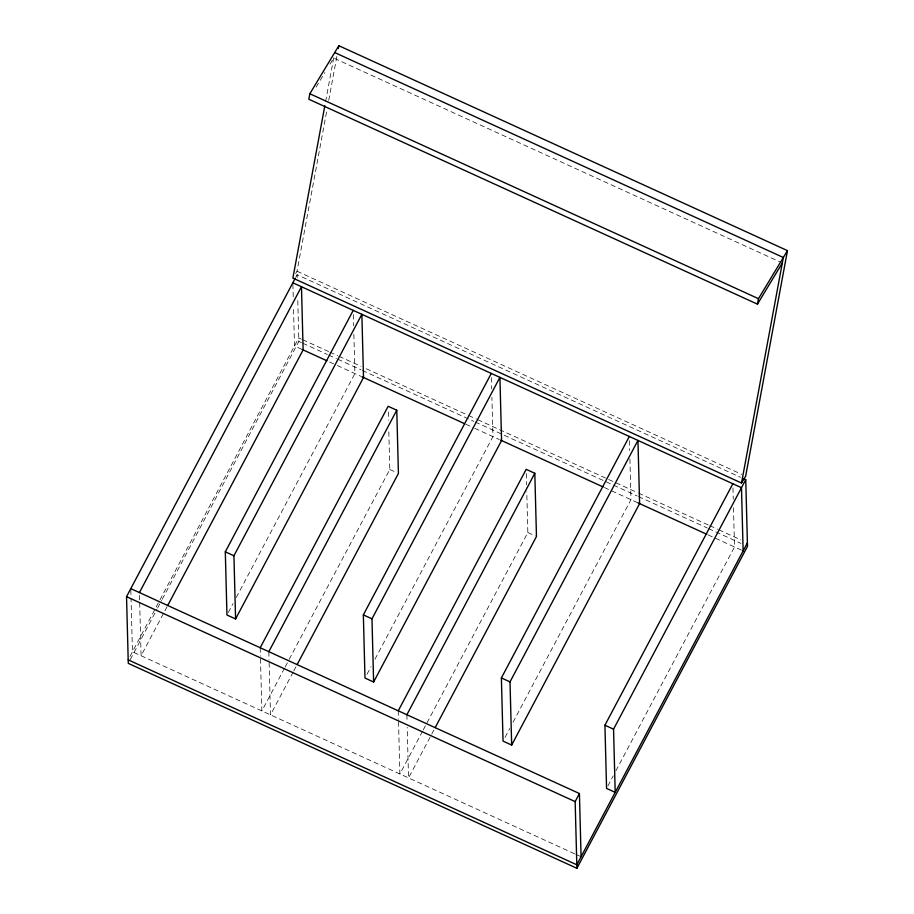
<?xml version="1.0" encoding="UTF-8"?>
<svg xmlns="http://www.w3.org/2000/svg" width="914" height="914" viewBox="0 0 914 914"><rect width="100%" height="100%" fill="white"/><g stroke="black" fill="none" stroke-linecap="round" stroke-linejoin="round"><path stroke-width="0.69" stroke-dasharray="4.57 3.43" d="M325.601 101.591L333.918 56.771M295.645 273.514L297.027 271.23L326.892 110.137M328.709 100.334L337.026 55.503M295.896 277.033L297.119 274.737L740.557 477.302M130.005 656.412L298.764 337.929L301.357 339.117M130.279 659.6L156.922 609.295M157.596 608.039L161.595 600.498M162.258 599.241L298.855 341.436L297.736 298.615M167.079 606.668L141.076 655.749L139.682 602.395M228.294 612.494L232.956 603.697M236.292 597.402L354.895 373.563L353.867 334.25M284.517 668.168L261.861 710.932L260.467 657.566M285.179 666.912L288.516 660.628M289.178 659.371L389.798 469.476L388.736 428.757M293.143 672.11L270.487 714.874L269.093 661.508M293.805 670.853L296.479 665.826M366.994 674.292L370.993 666.752M374.991 659.2L492.943 436.618L491.903 397.304M422.554 731.223L399.898 773.987L398.504 720.62M423.228 729.966L527.846 532.531L526.772 491.812M433.853 730.137L408.524 777.928L407.21 727.373M505.042 737.347L509.704 728.549M513.04 722.254L630.98 499.672L629.917 458.954M607.901 785.903L613.237 775.837M615.899 770.81L734.513 546.96L733.485 507.647M316.13 87.116L324.904 72.583M330.023 64.094L333.679 58.039L779.722 261.781M297.027 271.23L741.768 474.377M302.66 339.711L328.594 351.547M329.885 352.141L337.666 355.695M338.968 356.289L361.007 366.354M366.194 368.73L467.328 414.922M468.631 415.516L476.411 419.069M477.702 419.663L637.184 492.509M638.486 493.103L708.499 525.093M709.801 525.676L717.581 529.229M718.872 529.823L740.923 539.9M298.855 341.436L301.449 342.624M302.751 343.218L327.383 354.472M328.686 355.066L336.466 358.619M337.757 359.202L361.099 369.873M362.39 370.456L473.909 421.4M475.2 421.994L637.275 496.028M638.578 496.61L707.299 528.006M708.59 528.6L741.014 543.407M301.894 349.354L294.502 345.972L293.474 306.658M329.508 361.967L335.998 364.926M337.289 365.52L361.064 376.374M465.66 424.153L473.441 427.706M474.732 428.3L499.375 439.554M604.394 487.528L638.109 502.929M708.133 534.918L743.139 550.902M389.798 469.476L395.968 472.287M527.846 532.531L535.238 535.912M574.598 853.779L132.45 651.808L131.045 598.453M575.889 854.373L579.784 856.144M732.959 487.985L733.256 499.215M629.438 440.697L629.689 450.522M526.293 473.555L526.59 484.786M491.389 377.642L491.686 388.873M406.879 714.737L407.061 721.752M398.253 710.795L398.47 719.215M388.29 411.906L388.519 420.326M353.352 314.587L353.649 325.818M297.119 274.737L297.187 277.548M292.891 284.197L293.257 298.238M268.83 651.682L269.059 660.102M260.204 647.74L260.421 656.161M139.499 595.368L139.636 600.989M130.828 590.033L131.01 597.048"/><path stroke-width="1.37" d="M324.824 105.796L292.88 278.096L741.517 483.026L745.653 476.16L787.468 250.63L338.843 45.7L309.835 93.754L308.818 99.238L757.455 304.156L782.315 262.969M338.317 48.499L338.843 45.7M757.455 304.156L758.471 298.684L787.468 250.63M741.517 483.026L783.332 257.497L334.695 52.566M743.151 478.479L745.744 479.667L747.492 546.366L576.905 868.3L128.28 663.37L126.532 596.671L295.291 278.187M139.419 592.569L301.471 286.733L303.128 349.913L167.753 605.411M235.584 618.949L233.927 555.769L361.864 314.313L363.521 377.505L235.584 618.949L226.958 615.008L225.301 551.827L353.238 310.372M260.204 647.74L388.142 406.284L396.767 410.226L398.424 473.418L297.141 664.569M268.83 651.682L396.767 410.226M373.62 682.004L371.975 618.824L499.912 377.368L501.569 440.559L373.62 682.004L364.994 678.062L363.349 614.882L491.286 373.426M398.253 710.795L526.19 469.339L534.816 473.281L536.472 536.472L435.178 727.624M406.879 714.737L534.816 473.281M511.669 745.059L510.012 681.878L637.949 440.422L639.606 503.614L511.669 745.059L503.043 741.117L501.386 677.937L629.323 436.481M745.744 479.667L613.545 729.166L615.202 792.358L606.565 788.416L604.919 725.225L732.857 483.769M576.905 868.3L575.157 801.601L579.43 793.546L130.793 588.627M747.401 542.859L576.814 864.793L128.189 659.862M309.835 93.754L758.471 298.684M292.846 282.792L741.483 487.71L743.139 550.902M302.283 349.525L326.915 360.779M361.933 376.774L464.358 423.57M500.666 440.148L603.103 486.934M638.109 502.929L706.83 534.324M225.301 551.827L233.927 555.769M363.349 614.882L371.975 618.824M501.386 677.937L510.012 681.878M604.919 725.225L613.545 729.166M126.532 596.671L575.157 801.601M579.43 793.546L581.076 856.738"/></g></svg>
